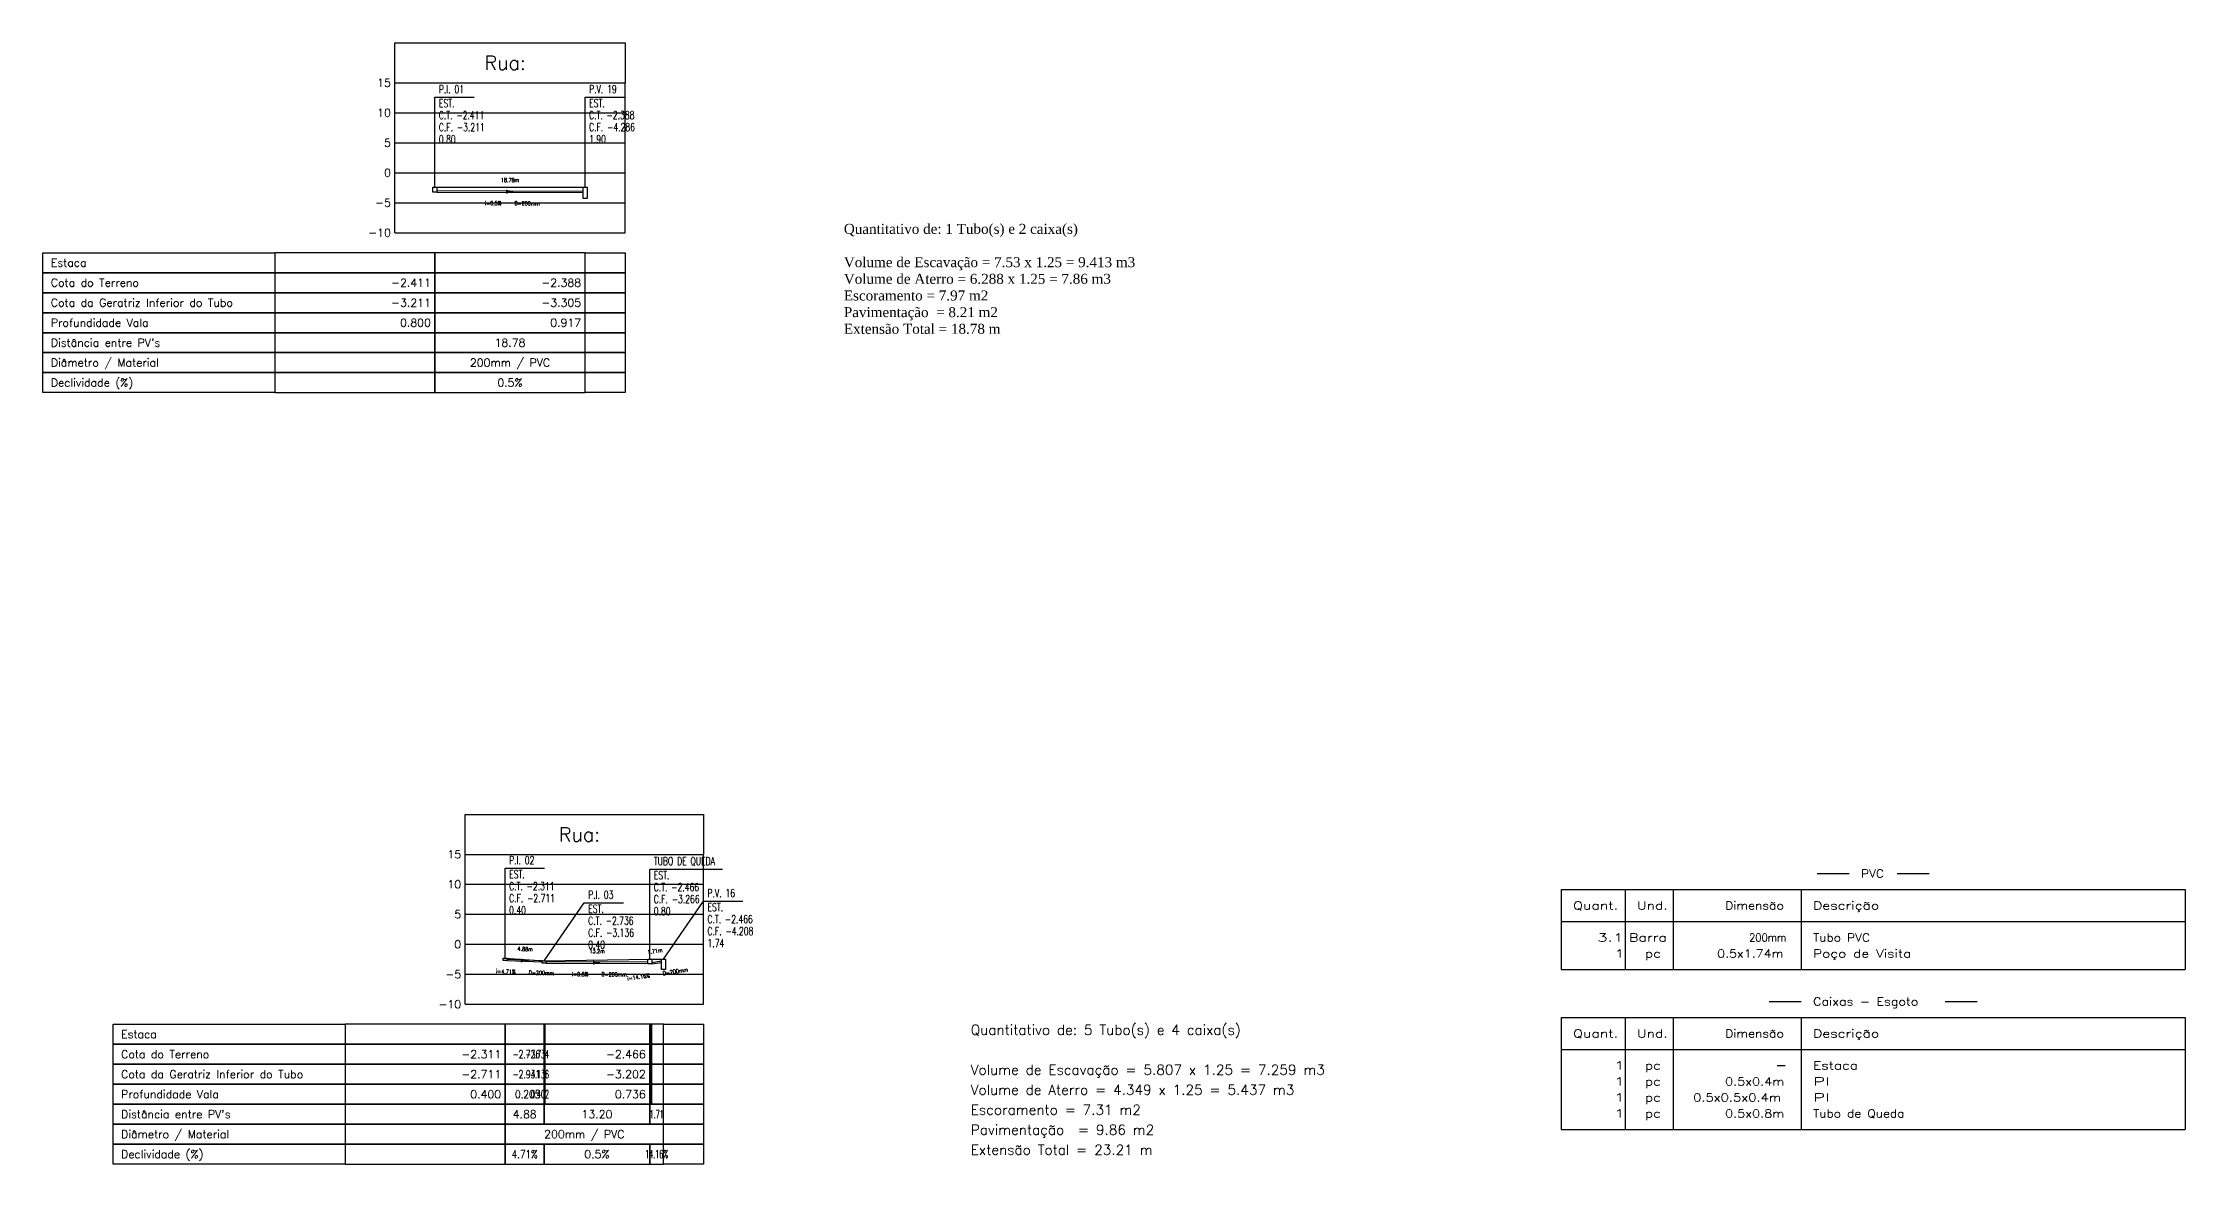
# Model space of a CAD drawing. Extents: x -44 to 14114764, y -20 to 289527804.
# Drawn here: x 359099 to 359366.8, y 7352286 to 7352426.2 of the extents above; entities that cross this region are included whole.
import ezdxf
from ezdxf.enums import TextEntityAlignment as Align

# ---------------------------------------------------------------- set-up
doc = ezdxf.new("R2010")
doc.units = 0
for name, color, linetype in [('LISTAGEM_LINHA', 7, 'Continuous'), ('LISTAGEM_TEXTO', 7, 'Continuous'), ('PS_IND_COMPRIMENTO', 7, 'Continuous'), ('PS_IND_DIAMETRO', 7, 'Continuous'), ('PS_IND_FLUXO', 3, 'Continuous'), ('PS_IND_INCLINACAO', 7, 'Continuous'), ('PS_PERFIL_CAIXAS', 7, 'Continuous'), ('PS_PERFIL_COTA_LIN', 7, 'Continuous'), ('PS_PERFIL_COTA_TXT', 5, 'Continuous'), ('PS_PERFIL_GRADE', 8, 'Continuous'), ('PS_PERFIL_TERRENO', 3, 'Continuous'), ('PS_PERFIL_TITULOS', 5, 'Continuous'), ('PS_PERFIL_TUBO', 7, 'Continuous'), ('PS_PONTOS_IDENTIFICACAO_LIN', 7, 'Continuous'), ('PS_PONTOS_IDENTIFICACAO_TXT', 7, 'Continuous')]:
    doc.layers.add(name, color=color, linetype=linetype)
doc.styles.add('ROMANS', font='ROMANS.shx', dxfattribs={"height": 2})
doc.styles.get("Standard").update_dxf_attribs({"font": 'times.ttf'})

# ---------------------------------------------------------------- blocks, each defined once
blk = doc.blocks.new('*U1169')
at = {"layer": 'PS_PERFIL_GRADE', "linetype": 'Continuous'}
for p, q in [((0, 0), (0, 18.75)), ((0, 18.75), (28.78, 18.75)), ((28.78, 0), (28.78, 18.75)), ((0, 15), (28.78, 15)), ((0, 11.25), (28.78, 11.25)), ((0, 7.5), (28.78, 7.5)), ((0, 3.75), (28.78, 3.75)), ((0, 0), (28.78, 0))]:
    blk.add_line(p, q, dxfattribs=at)
blk.add_lwpolyline([(0, 18.75), (0, 23.75), (28.78, 23.75), (28.78, 18.75)], dxfattribs=at)
at = {"layer": 'PS_PERFIL_GRADE', "style": 'ROMANS'}
for s, p in [('15', (-0.5, 18.75)), ('10', (-0.5, 15)), ('5', (-0.5, 11.25)), ('0', (-0.5, 7.5)), ('-5', (-0.5, 3.75)), ('-10', (-0.5, 0))]:
    blk.add_text(s, height=1, dxfattribs=at).set_placement(p, align=Align.MIDDLE_RIGHT)
blk = doc.blocks.new('*U1173')
at = {"layer": 'PS_PERFIL_GRADE', "linetype": 'Continuous'}
for p, q in [((0, 0), (0, 18.75)), ((0, 18.75), (29.79, 18.75)), ((29.79, 0), (29.79, 18.75)), ((0, 15), (29.79, 15)), ((0, 11.25), (29.79, 11.25)), ((0, 7.5), (29.79, 7.5)), ((0, 3.75), (29.79, 3.75)), ((0, 0), (29.79, 0))]:
    blk.add_line(p, q, dxfattribs=at)
blk.add_lwpolyline([(0, 18.75), (0, 23.75), (29.79, 23.75), (29.79, 18.75)], dxfattribs=at)
at = {"layer": 'PS_PERFIL_GRADE', "style": 'ROMANS'}
for s, p in [('15', (-0.5, 18.75)), ('10', (-0.5, 15)), ('5', (-0.5, 11.25)), ('0', (-0.5, 7.5)), ('-5', (-0.5, 3.75)), ('-10', (-0.5, 0))]:
    blk.add_text(s, height=1, dxfattribs=at).set_placement(p, align=Align.MIDDLE_RIGHT)

msp = doc.modelspace()

# ---------------------------------------------------------------- linework, layer by layer
at = {"layer": 'LISTAGEM_LINHA'}
for p, q in [((359288.804, 7352320.302), (359366.804, 7352320.302)), ((359288.804, 7352320.302), (359288.804, 7352310.302)), ((359296.804, 7352320.302), (359296.804, 7352310.302)), ((359302.804, 7352320.302), (359302.804, 7352310.302)), ((359318.804, 7352320.302), (359318.804, 7352310.302)), ((359320.804, 7352322.302), (359324.804, 7352322.302)), ((359330.804, 7352322.302), (359334.804, 7352322.302)), ((359366.804, 7352320.302), (359366.804, 7352310.302)), ((359288.804, 7352316.302), (359366.804, 7352316.302)), ((359288.804, 7352310.302), (359366.804, 7352310.302)), ((359288.804, 7352304.302), (359366.804, 7352304.302)), ((359288.804, 7352304.302), (359288.804, 7352290.302)), ((359296.804, 7352304.302), (359296.804, 7352290.302)), ((359302.804, 7352304.302), (359302.804, 7352290.302)), ((359314.804, 7352306.302), (359318.804, 7352306.302)), ((359318.804, 7352304.302), (359318.804, 7352290.302)), ((359336.804, 7352306.302), (359340.804, 7352306.302)), ((359366.804, 7352304.302), (359366.804, 7352290.302)), ((359288.804, 7352300.302), (359366.804, 7352300.302)), ((359315.804, 7352298.302), (359316.804, 7352298.302)), ((359288.804, 7352290.302), (359366.804, 7352290.302))]:
    msp.add_line(p, q, dxfattribs=at)
at = {"layer": 'PS_IND_FLUXO'}
for points in [[(359156.925, 7352407.588, 0.5, 0, 0), (359157.925, 7352407.584, 0, 0, 0)], [(359158.759, 7352311.438, 0.5, 0, 0), (359159.758, 7352311.398, 0, 0, 0)], [(359167.796, 7352311.163, 0.5, 0, 0), (359168.796, 7352311.159, 0, 0, 0)]]:
    msp.add_lwpolyline(points, format="xyseb", dxfattribs=at)
at = {"layer": 'PS_PERFIL_CAIXAS', "linetype": 'Continuous'}
for points in [[(359147.785, 7352408.146), (359148.285, 7352408.146), (359148.285, 7352407.546), (359147.785, 7352407.546)], [(359166.564, 7352408.163), (359167.064, 7352408.163), (359167.064, 7352406.74), (359166.564, 7352406.74)], [(359156.569, 7352311.729), (359157.069, 7352311.729), (359157.069, 7352311.429), (359156.569, 7352311.429)], [(359161.448, 7352311.41), (359161.948, 7352311.41), (359161.948, 7352311.11), (359161.448, 7352311.11)], [(359174.644, 7352311.613), (359175.144, 7352311.613), (359175.144, 7352311.013), (359174.644, 7352311.013)], [(359176.357, 7352311.613), (359176.857, 7352311.613), (359176.857, 7352310.307), (359176.357, 7352310.307)]]:
    msp.add_lwpolyline(points, close=True, dxfattribs=at)
at = {"layer": 'PS_PERFIL_COTA_LIN', "linetype": 'Continuous'}
for points in [[(359128.035, 7352399.954), (359128.035, 7352397.454), (359099.035, 7352397.454), (359099.035, 7352399.954)], [(359128.035, 7352399.954), (359128.035, 7352397.454), (359148.035, 7352397.454), (359148.035, 7352399.954)], [(359148.035, 7352399.954), (359148.035, 7352397.454), (359166.814, 7352397.454), (359166.814, 7352399.954)], [(359171.814, 7352399.954), (359171.814, 7352397.454), (359166.814, 7352397.454), (359166.814, 7352399.954)], [(359128.035, 7352397.454), (359128.035, 7352394.954), (359099.035, 7352394.954), (359099.035, 7352397.454)], [(359128.035, 7352397.454), (359128.035, 7352394.954), (359148.035, 7352394.954), (359148.035, 7352397.454)], [(359148.035, 7352397.454), (359148.035, 7352394.954), (359166.814, 7352394.954), (359166.814, 7352397.454)], [(359171.814, 7352397.454), (359171.814, 7352394.954), (359166.814, 7352394.954), (359166.814, 7352397.454)], [(359128.035, 7352394.954), (359128.035, 7352392.454), (359099.035, 7352392.454), (359099.035, 7352394.954)], [(359128.035, 7352394.954), (359128.035, 7352392.454), (359148.035, 7352392.454), (359148.035, 7352394.954)], [(359148.035, 7352394.954), (359148.035, 7352392.454), (359166.814, 7352392.454), (359166.814, 7352394.954)], [(359171.814, 7352394.954), (359171.814, 7352392.454), (359166.814, 7352392.454), (359166.814, 7352394.954)], [(359128.035, 7352392.454), (359128.035, 7352389.954), (359099.035, 7352389.954), (359099.035, 7352392.454)], [(359128.035, 7352389.954), (359128.035, 7352387.454), (359099.035, 7352387.454), (359099.035, 7352389.954)], [(359128.035, 7352392.454), (359128.035, 7352389.954), (359148.035, 7352389.954), (359148.035, 7352392.454)], [(359128.035, 7352389.954), (359128.035, 7352387.454), (359148.035, 7352387.454), (359148.035, 7352389.954)], [(359148.035, 7352392.454), (359148.035, 7352389.954), (359166.814, 7352389.954), (359166.814, 7352392.454)], [(359148.035, 7352389.954), (359148.035, 7352387.454), (359166.814, 7352387.454), (359166.814, 7352389.954)], [(359171.814, 7352392.454), (359171.814, 7352389.954), (359166.814, 7352389.954), (359166.814, 7352392.454)], [(359171.814, 7352389.954), (359171.814, 7352387.454), (359166.814, 7352387.454), (359166.814, 7352389.954)], [(359128.035, 7352387.454), (359128.035, 7352384.954), (359099.035, 7352384.954), (359099.035, 7352387.454)], [(359128.035, 7352387.454), (359128.035, 7352384.954), (359148.035, 7352384.954), (359148.035, 7352387.454)], [(359148.035, 7352387.454), (359148.035, 7352384.954), (359166.814, 7352384.954), (359166.814, 7352387.454)], [(359171.814, 7352387.454), (359171.814, 7352384.954), (359166.814, 7352384.954), (359166.814, 7352387.454)], [(359128.035, 7352384.954), (359128.035, 7352382.454), (359099.035, 7352382.454), (359099.035, 7352384.954)], [(359128.035, 7352384.954), (359128.035, 7352382.454), (359148.035, 7352382.454), (359148.035, 7352384.954)], [(359148.035, 7352384.954), (359148.035, 7352382.454), (359166.814, 7352382.454), (359166.814, 7352384.954)], [(359171.814, 7352384.954), (359171.814, 7352382.454), (359166.814, 7352382.454), (359166.814, 7352384.954)], [(359136.819, 7352303.463), (359136.819, 7352300.963), (359107.819, 7352300.963), (359107.819, 7352303.463)], [(359136.819, 7352303.463), (359136.819, 7352300.963), (359156.819, 7352300.963), (359156.819, 7352303.463)], [(359156.819, 7352303.463), (359156.819, 7352300.963), (359161.698, 7352300.963), (359161.698, 7352303.463)], [(359161.698, 7352303.463), (359161.698, 7352300.963), (359161.798, 7352300.963), (359161.798, 7352303.463)], [(359161.798, 7352303.463), (359161.798, 7352300.963), (359174.894, 7352300.963), (359174.894, 7352303.463)], [(359174.894, 7352303.463), (359174.894, 7352300.963), (359175.094, 7352300.963), (359175.094, 7352303.463)], [(359175.094, 7352303.463), (359175.094, 7352300.963), (359176.607, 7352300.963), (359176.607, 7352303.463)], [(359181.607, 7352303.463), (359181.607, 7352300.963), (359176.607, 7352300.963), (359176.607, 7352303.463)], [(359136.819, 7352300.963), (359136.819, 7352298.463), (359107.819, 7352298.463), (359107.819, 7352300.963)], [(359136.819, 7352300.963), (359136.819, 7352298.463), (359156.819, 7352298.463), (359156.819, 7352300.963)], [(359156.819, 7352300.963), (359156.819, 7352298.463), (359161.698, 7352298.463), (359161.698, 7352300.963)], [(359161.698, 7352300.963), (359161.698, 7352298.463), (359161.798, 7352298.463), (359161.798, 7352300.963)], [(359161.798, 7352300.963), (359161.798, 7352298.463), (359174.894, 7352298.463), (359174.894, 7352300.963)], [(359174.894, 7352300.963), (359174.894, 7352298.463), (359175.094, 7352298.463), (359175.094, 7352300.963)], [(359175.094, 7352300.963), (359175.094, 7352298.463), (359176.607, 7352298.463), (359176.607, 7352300.963)], [(359181.607, 7352300.963), (359181.607, 7352298.463), (359176.607, 7352298.463), (359176.607, 7352300.963)], [(359136.819, 7352298.463), (359136.819, 7352295.963), (359107.819, 7352295.963), (359107.819, 7352298.463)], [(359136.819, 7352298.463), (359136.819, 7352295.963), (359156.819, 7352295.963), (359156.819, 7352298.463)], [(359156.819, 7352298.463), (359156.819, 7352295.963), (359161.698, 7352295.963), (359161.698, 7352298.463)], [(359161.698, 7352298.463), (359161.698, 7352295.963), (359161.798, 7352295.963), (359161.798, 7352298.463)], [(359161.798, 7352298.463), (359161.798, 7352295.963), (359174.894, 7352295.963), (359174.894, 7352298.463)], [(359174.894, 7352298.463), (359174.894, 7352295.963), (359175.094, 7352295.963), (359175.094, 7352298.463)], [(359175.094, 7352298.463), (359175.094, 7352295.963), (359176.607, 7352295.963), (359176.607, 7352298.463)], [(359181.607, 7352298.463), (359181.607, 7352295.963), (359176.607, 7352295.963), (359176.607, 7352298.463)], [(359136.819, 7352295.963), (359136.819, 7352293.463), (359107.819, 7352293.463), (359107.819, 7352295.963)], [(359136.819, 7352293.463), (359136.819, 7352290.963), (359107.819, 7352290.963), (359107.819, 7352293.463)], [(359136.819, 7352295.963), (359136.819, 7352293.463), (359156.819, 7352293.463), (359156.819, 7352295.963)], [(359136.819, 7352293.463), (359136.819, 7352290.963), (359156.819, 7352290.963), (359156.819, 7352293.463)], [(359156.819, 7352295.963), (359156.819, 7352293.463), (359161.698, 7352293.463), (359161.698, 7352295.963)], [(359156.819, 7352293.463), (359156.819, 7352290.963), (359161.698, 7352290.963), (359161.698, 7352293.463)], [(359161.698, 7352295.963), (359161.698, 7352293.463), (359161.798, 7352293.463), (359161.798, 7352295.963)], [(359161.698, 7352293.463), (359161.698, 7352290.963), (359174.894, 7352290.963), (359174.894, 7352293.463)], [(359161.798, 7352295.963), (359161.798, 7352293.463), (359174.894, 7352293.463), (359174.894, 7352295.963)], [(359174.894, 7352295.963), (359174.894, 7352293.463), (359175.094, 7352293.463), (359175.094, 7352295.963)], [(359174.894, 7352293.463), (359174.894, 7352290.963), (359176.607, 7352290.963), (359176.607, 7352293.463)], [(359175.094, 7352295.963), (359175.094, 7352293.463), (359176.607, 7352293.463), (359176.607, 7352295.963)], [(359181.607, 7352295.963), (359181.607, 7352293.463), (359176.607, 7352293.463), (359176.607, 7352295.963)], [(359181.607, 7352293.463), (359181.607, 7352290.963), (359176.607, 7352290.963), (359176.607, 7352293.463)], [(359136.819, 7352290.963), (359136.819, 7352288.463), (359107.819, 7352288.463), (359107.819, 7352290.963)], [(359136.819, 7352290.963), (359136.819, 7352288.463), (359156.819, 7352288.463), (359156.819, 7352290.963)], [(359156.819, 7352290.963), (359156.819, 7352288.463), (359176.607, 7352288.463), (359176.607, 7352290.963)], [(359181.607, 7352290.963), (359181.607, 7352288.463), (359176.607, 7352288.463), (359176.607, 7352290.963)], [(359136.819, 7352288.463), (359136.819, 7352285.963), (359107.819, 7352285.963), (359107.819, 7352288.463)], [(359136.819, 7352288.463), (359136.819, 7352285.963), (359156.819, 7352285.963), (359156.819, 7352288.463)], [(359156.819, 7352288.463), (359156.819, 7352285.963), (359161.698, 7352285.963), (359161.698, 7352288.463)], [(359161.698, 7352288.463), (359161.698, 7352285.963), (359174.894, 7352285.963), (359174.894, 7352288.463)], [(359174.894, 7352288.463), (359174.894, 7352285.963), (359176.607, 7352285.963), (359176.607, 7352288.463)], [(359181.607, 7352288.463), (359181.607, 7352285.963), (359176.607, 7352285.963), (359176.607, 7352288.463)]]:
    msp.add_lwpolyline(points, close=True, dxfattribs=at)
for points in [[(359148.035, 7352389.954), (359166.814, 7352389.954)], [(359148.035, 7352387.454), (359166.814, 7352387.454)], [(359148.035, 7352387.454), (359166.814, 7352387.454)], [(359148.035, 7352384.954), (359166.814, 7352384.954)], [(359148.035, 7352384.954), (359166.814, 7352384.954)], [(359148.035, 7352382.454), (359166.814, 7352382.454)], [(359156.819, 7352293.463), (359161.698, 7352293.463)], [(359161.798, 7352293.463), (359174.894, 7352293.463)], [(359175.094, 7352293.463), (359176.607, 7352293.463)], [(359136.819, 7352290.963), (359156.819, 7352290.963)], [(359156.819, 7352290.963), (359161.698, 7352290.963)], [(359156.819, 7352290.963), (359161.698, 7352290.963)], [(359161.698, 7352290.963), (359161.798, 7352290.963)], [(359161.798, 7352290.963), (359174.894, 7352290.963)], [(359161.798, 7352290.963), (359174.894, 7352290.963)], [(359175.094, 7352290.963), (359176.607, 7352290.963)], [(359175.094, 7352290.963), (359176.607, 7352290.963)], [(359136.819, 7352288.463), (359156.819, 7352288.463)], [(359156.819, 7352288.463), (359161.698, 7352288.463)], [(359156.819, 7352288.463), (359161.698, 7352288.463)], [(359161.698, 7352288.463), (359161.798, 7352288.463)], [(359161.798, 7352288.463), (359174.894, 7352288.463)], [(359161.798, 7352288.463), (359174.894, 7352288.463)], [(359175.094, 7352288.463), (359176.607, 7352288.463)], [(359175.094, 7352288.463), (359176.607, 7352288.463)], [(359156.819, 7352285.963), (359161.698, 7352285.963)], [(359161.798, 7352285.963), (359174.894, 7352285.963)], [(359175.094, 7352285.963), (359176.607, 7352285.963)]]:
    msp.add_lwpolyline(points, dxfattribs=at)
at = {"layer": 'PS_PERFIL_TERRENO', "linetype": 'Continuous'}
for points in [[(359148.035, 7352408.146), (359166.814, 7352408.163)], [(359156.819, 7352311.729), (359161.698, 7352311.41), (359174.894, 7352311.613), (359176.607, 7352311.613)]]:
    msp.add_lwpolyline(points, dxfattribs=at)
at = {"layer": 'PS_PERFIL_TUBO', "linetype": 'Continuous'}
for points in [[(359148.285, 7352407.546), (359166.564, 7352407.476), (359166.564, 7352407.626), (359148.285, 7352407.696)], [(359157.069, 7352311.429), (359161.448, 7352311.257), (359161.448, 7352311.407), (359157.069, 7352311.579)], [(359161.948, 7352311.11), (359174.644, 7352311.061), (359174.644, 7352311.211), (359161.948, 7352311.26)], [(359175.144, 7352311.013), (359176.357, 7352311.195), (359176.357, 7352311.345), (359175.144, 7352311.163)]]:
    msp.add_lwpolyline(points, close=True, dxfattribs=at)
at = {"layer": 'PS_PONTOS_IDENTIFICACAO_LIN', "linetype": 'Continuous'}
for points in [[(359148.035, 7352408.146), (359148.035, 7352419.396), (359152.935, 7352419.396)], [(359166.814, 7352408.163), (359166.814, 7352419.413), (359171.714, 7352419.413)], [(359156.819, 7352311.729), (359156.819, 7352322.979), (359161.719, 7352322.979)], [(359174.894, 7352311.613), (359174.894, 7352322.863), (359183.994, 7352322.863)], [(359161.698, 7352311.41), (359166.698, 7352318.66), (359171.598, 7352318.66)], [(359176.607, 7352311.613), (359181.607, 7352318.863), (359186.507, 7352318.863)]]:
    msp.add_lwpolyline(points, dxfattribs=at)

# ---------------------------------------------------------------- block references
at = {"layer": 'PS_PERFIL_GRADE'}
for name, p in [('*U1169', (359143.035, 7352402.454)), ('*U1173', (359151.819, 7352305.963))]:
    msp.add_blockref(name, p, dxfattribs=at)

# ---------------------------------------------------------------- texts
at = {"layer": 'LISTAGEM_TEXTO', "style": 'ROMANS'}
for s, width, p in [('PVC', 1.105263, (359326.304, 7352321.802)), ('Quant.', 1.298969, (359290.304, 7352317.802)), ('Und.', 1.272727, (359298.304, 7352317.802)), ('Dimensão', 1.135135, (359309.304, 7352317.802)), ('Descrição', 1.277027, (359320.304, 7352317.802)), ('3.1', 1.536585, (359293.304, 7352313.802)), ('1', 1.909091, (359295.304, 7352311.802)), ('Barra', 1.296296, (359297.304, 7352313.802)), ('pc', 1.235294, (359299.304, 7352311.802)), ('0.5x1.74m', 1.159509, (359308.304, 7352311.802)), ('200mm', 0.905172, (359312.304, 7352313.802)), ('Tubo PVC', 1.112583, (359320.304, 7352313.802)), ('Poço de Visita', 1.25641, (359320.304, 7352311.802)), ('Caixas - Esgoto', 1.162362, (359320.304, 7352305.802)), ('Quant.', 1.298969, (359290.304, 7352301.802)), ('Und.', 1.272727, (359298.304, 7352301.802)), ('Dimensão', 1.135135, (359309.304, 7352301.802)), ('Descrição', 1.277027, (359320.304, 7352301.802)), ('1', 1.909091, (359295.304, 7352297.802)), ('Estaca', 1.26, (359320.304, 7352297.802)), ('1', 1.909091, (359295.304, 7352295.802)), ('pc', 1.235294, (359299.304, 7352297.802)), ('pc', 1.235294, (359299.304, 7352295.802)), ('0.5x0.4m', 1.174825, (359309.304, 7352295.802)), ('PI', 1.68, (359320.304, 7352295.802)), ('1', 1.909091, (359295.304, 7352293.802)), ('pc', 1.235294, (359299.304, 7352293.802)), ('0.5x0.5x0.4m', 1.2, (359305.304, 7352293.802)), ('PI', 1.68, (359320.304, 7352293.802)), ('1', 1.909091, (359295.304, 7352291.802)), ('pc', 1.235294, (359299.304, 7352291.802)), ('0.5x0.8m', 1.174825, (359309.304, 7352291.802)), ('Tubo de Queda', 1.114286, (359320.304, 7352291.802))]:
    msp.add_text(s, height=1, dxfattribs=dict(at, width=width)).set_placement(p)
at = {"layer": 'LISTAGEM_TEXTO', "color": 7, "style": 'ROMANS'}
for s, p in [('Quantitativo de: 5 Tubo(s) e 4 caixa(s)', (359215.019, 7352302.14)), ('Volume de Escavação = 5.807 x 1.25 = 7.259 m3', (359215.019, 7352297.14)), ('Volume de Aterro = 4.349 x 1.25 = 5.437 m3', (359215.019, 7352294.64)), ('Escoramento = 7.31 m2', (359215.019, 7352292.14)), ('Pavimentação  = 9.86 m2', (359215.019, 7352289.64)), ('Extensão Total = 23.21 m', (359215.019, 7352287.14))]:
    msp.add_text(s, height=1.25, dxfattribs=at).set_placement(p)
at = {"layer": 'LISTAGEM_TEXTO', "insert": (359199.154, 7352403.564), "char_height": 1.25, "width": 37.20706, "attachment_point": 1}
msp.add_mtext('Quantitativo de: 1 Tubo(s) e 2 caixa(s)\\P\\PVolume de Escavação = 7.53 x 1.25 = 9.413 m3\\PVolume de Aterro = 6.288 x 1.25 = 7.86 m3\\PEscoramento = 7.97 m2\\PPavimentação  = 8.21 m2\\PExtensão Total = 18.78 m', dxfattribs=at)
at = {"layer": 'PS_IND_COMPRIMENTO', "style": 'ROMANS', "width": 0.8}
for s, rotation, p in [('18.78m', 359.77901, (359157.43, 7352409.036)), ('4.88m', 357.74393, (359159.316, 7352312.867)), ('13.2m', 359.77797, (359168.302, 7352312.611)), ('1.71m', 8.52647, (359175.536, 7352312.613))]:
    msp.add_text(s, height=0.5, rotation=rotation, dxfattribs=at).set_placement(p, align=Align.MIDDLE_CENTER)
at = {"layer": 'PS_IND_DIAMETRO', "style": 'ROMANS', "width": 0.8}
for rotation, p in [(359.77901, (359159.569, 7352406.128)), (357.74393, (359161.35, 7352309.885)), (359.77797, (359170.441, 7352309.702)), (8.52647, (359178.092, 7352310.064))]:
    msp.add_text('D=200mm', height=0.5, rotation=rotation, dxfattribs=at).set_placement(p, align=Align.MIDDLE_CENTER)
at = {"layer": 'PS_IND_INCLINACAO', "style": 'ROMANS', "width": 0.8}
for s, rotation, p in [('i=0.5%', 359.77901, (359155.319, 7352406.144)), ('i=4.71%', 357.74393, (359156.903, 7352310.06)), ('i=0.5%', 359.77797, (359166.191, 7352309.719)), ('i=14.16%', 8.52647, (359173.493, 7352309.374))]:
    msp.add_text(s, height=0.5, rotation=rotation, dxfattribs=at).set_placement(p, align=Align.MIDDLE_CENTER)
at = {"layer": 'PS_PERFIL_COTA_TXT', "style": 'ROMANS'}
for s, p in [('Estaca', (359100.035, 7352398.704)), ('Cota do Terreno', (359100.035, 7352396.204)), ('Cota da Geratriz Inferior do Tubo', (359100.035, 7352393.704)), ('Profundidade Vala', (359100.035, 7352391.204)), ("Distância entre PV's", (359100.035, 7352388.704)), ('Diâmetro / Material', (359100.035, 7352386.204)), ('Declividade (%)', (359100.035, 7352383.704)), ('Estaca', (359108.819, 7352302.213)), ('Cota do Terreno', (359108.819, 7352299.713)), ('Cota da Geratriz Inferior do Tubo', (359108.819, 7352297.213)), ('Profundidade Vala', (359108.819, 7352294.713)), ("Distância entre PV's", (359108.819, 7352292.213)), ('Diâmetro / Material', (359108.819, 7352289.713)), ('Declividade (%)', (359108.819, 7352287.213))]:
    msp.add_text(s, height=1, dxfattribs=at).set_placement(p, align=Align.MIDDLE_LEFT)
for s, p in [('-2.411', (359147.535, 7352396.204)), ('-2.388', (359166.314, 7352396.204)), ('-3.211', (359147.535, 7352393.704)), ('-3.305', (359166.314, 7352393.704)), ('0.800', (359147.535, 7352391.204)), ('0.917', (359166.314, 7352391.204)), ('-2.311', (359156.319, 7352299.713)), ('-2.466', (359174.394, 7352299.713)), ('-2.711', (359156.319, 7352297.213)), ('-3.202', (359174.394, 7352297.213)), ('0.400', (359156.319, 7352294.713)), ('0.736', (359174.394, 7352294.713))]:
    msp.add_text(s, height=1, dxfattribs=at).set_placement(p, align=Align.MIDDLE_RIGHT)
for s, p in [('18.78', (359157.425, 7352388.704)), ('200mm / PVC', (359157.425, 7352386.204)), ('0.5%', (359157.425, 7352383.704)), ('13.20', (359168.296, 7352292.213)), ('200mm / PVC', (359166.713, 7352289.713)), ('0.5%', (359168.296, 7352287.213))]:
    msp.add_text(s, height=1, dxfattribs=at).set_placement(p, align=Align.MIDDLE_CENTER)
for s, width, p in [('-2.736', 0.696942, (359161.198, 7352299.713)), ('-2.734', 0.5, (359162.298, 7352299.713)), ('-2.941', 0.696942, (359161.198, 7352297.213)), ('-3.136', 0.5, (359162.298, 7352297.213)), ('0.205', 0.813099, (359161.198, 7352294.713)), ('0.402', 0.5, (359162.298, 7352294.713))]:
    msp.add_text(s, height=1, dxfattribs=dict(at, width=width)).set_placement(p, align=Align.MIDDLE_RIGHT)
for s, width, p in [('4.88', 0.975719, (359159.259, 7352292.213)), ('1.71', 0.5, (359175.751, 7352292.213)), ('4.71%', 0.813099, (359159.259, 7352287.213)), ('14.16%', 0.5, (359175.751, 7352287.213))]:
    msp.add_text(s, height=1, dxfattribs=dict(at, width=width)).set_placement(p, align=Align.MIDDLE_CENTER)
at = {"layer": 'PS_PERFIL_TITULOS', "style": 'ROMANS'}
for p in [(359157.425, 7352423.704), (359166.713, 7352327.213)]:
    msp.add_text('Rua: ', height=1.75, dxfattribs=at).set_placement(p, align=Align.MIDDLE_CENTER)
at = {"layer": 'PS_PONTOS_IDENTIFICACAO_TXT', "style": 'ROMANS', "width": 0.7}
for s, p in [('P.I. 01', (359148.535, 7352419.896)), ('P.V. 19', (359167.314, 7352419.913)), ('C.T. -2.411', (359148.535, 7352416.646)), ('EST. ', (359148.535, 7352418.146)), ('C.T. -2.388', (359167.314, 7352416.663)), ('EST. ', (359167.314, 7352418.163)), ('C.F. -3.211', (359148.535, 7352415.146)), ('0.80', (359148.535, 7352413.646)), ('C.F. -4.286', (359167.314, 7352415.163)), ('1.90', (359167.314, 7352413.663)), ('P.I. 02', (359157.319, 7352323.479)), ('TUBO DE QUEDA', (359175.394, 7352323.363)), ('C.T. -2.311', (359157.319, 7352320.229)), ('EST. ', (359157.319, 7352321.729)), ('C.T. -2.466', (359175.394, 7352320.113)), ('EST. ', (359175.394, 7352321.613)), ('P.V. 16', (359182.107, 7352319.363)), ('C.F. -2.711', (359157.319, 7352318.729)), ('0.40', (359157.319, 7352317.229)), ('P.I. 03', (359167.198, 7352319.16)), ('EST. ', (359167.198, 7352317.41)), ('C.F. -3.266', (359175.394, 7352318.613)), ('0.80', (359175.394, 7352317.113)), ('EST. ', (359182.107, 7352317.613)), ('C.T. -2.736', (359167.198, 7352315.91)), ('C.F. -3.136', (359167.198, 7352314.41)), ('C.T. -2.466', (359182.107, 7352316.113)), ('C.F. -4.208', (359182.107, 7352314.613)), ('0.40', (359167.198, 7352312.91)), ('1.74', (359182.107, 7352313.113))]:
    msp.add_text(s, height=1, dxfattribs=at).set_placement(p)

doc.saveas('drawing.dxf')
